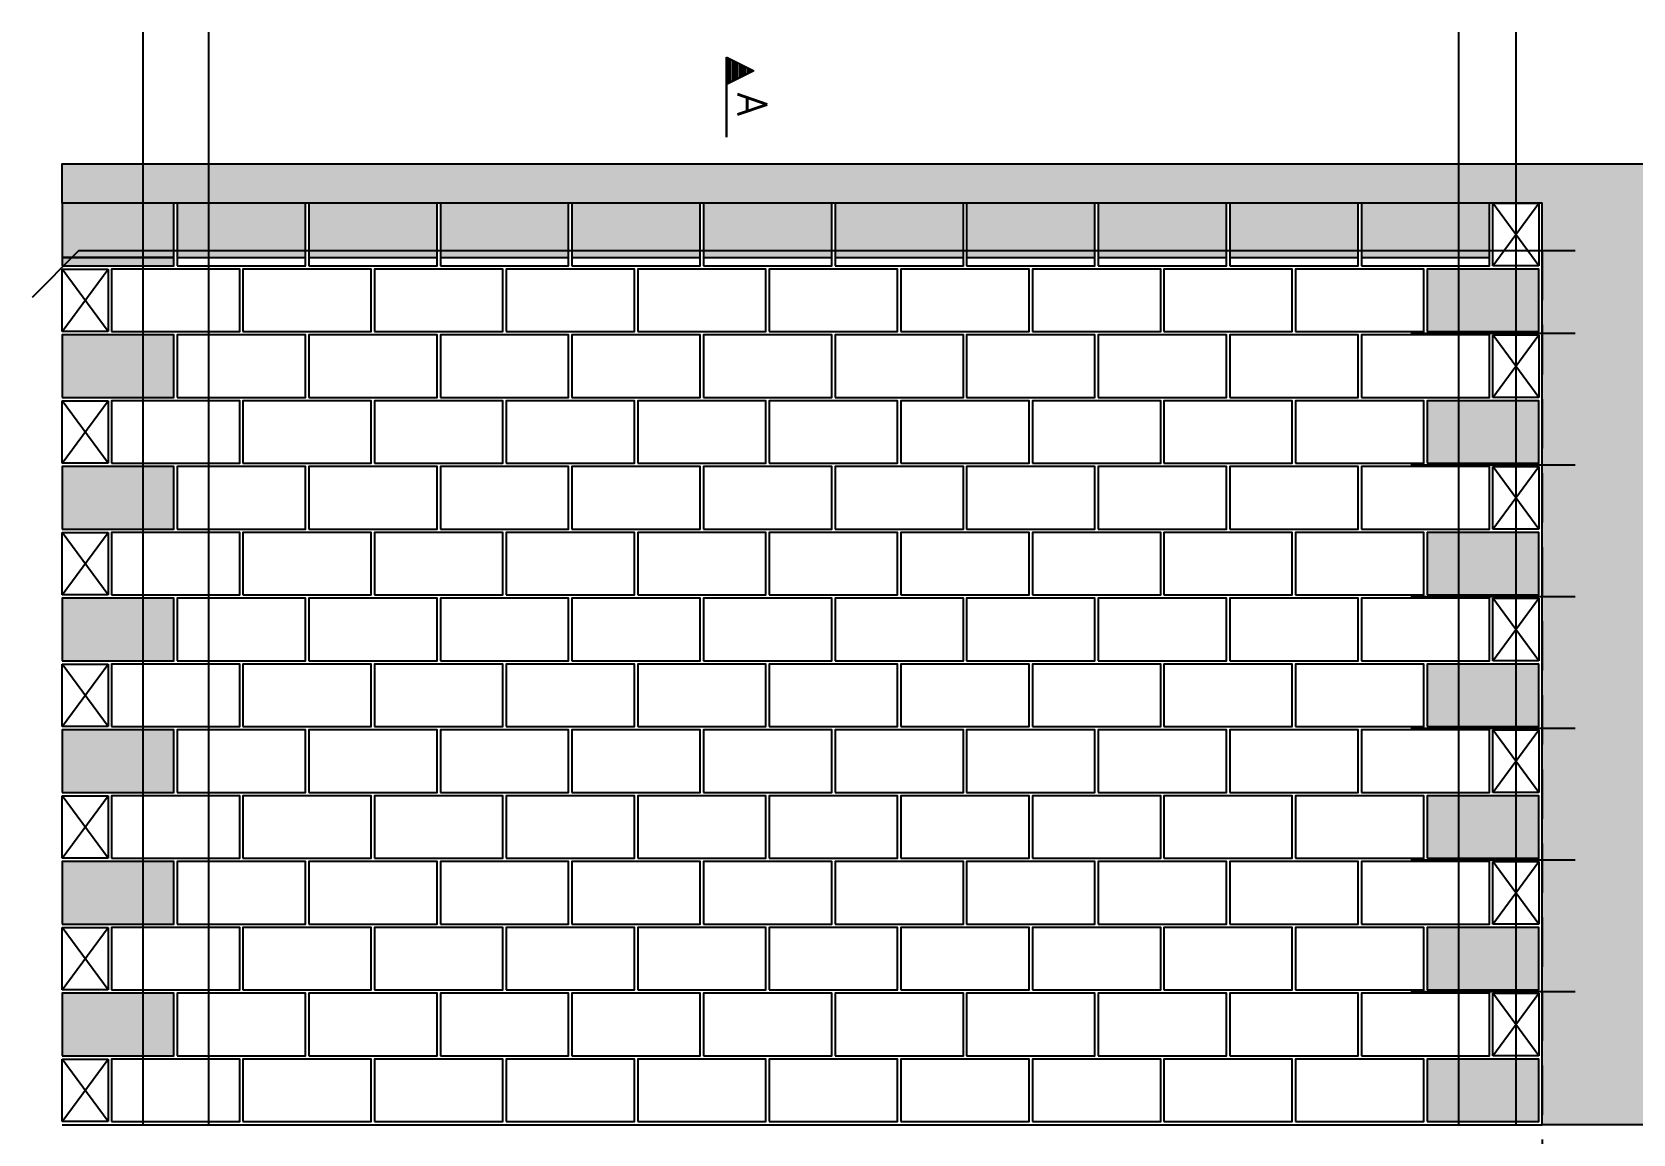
# Model space of a CAD drawing. Extents: x -1.9 to 86, y -1.6 to 60.9.
# Drawn here: x 7.12 to 16.85, y 48.57 to 55.26 of the extents above; entities that cross this region are included whole.
import ezdxf

# ---------------------------------------------------------------- set-up
doc = ezdxf.new("R2010")
doc.units = 0
doc.header["$MEASUREMENT"] = 0
doc.linetypes.add('ESTILO_TQS_0001', pattern=[0.45, 0.3, -0.15])
for name, color, linetype in [('PENA_01', 1, 'CONTINUOUS'), ('PENA_02', 2, 'CONTINUOUS'), ('PENA_03', 3, 'CONTINUOUS'), ('PENA_05', 5, 'CONTINUOUS'), ('PENA_09', 254, 'CONTINUOUS'), ('PENA_11', 252, 'CONTINUOUS'), ('PENA_21', 100, 'CONTINUOUS')]:
    doc.layers.add(name, color=color, linetype=linetype)
doc.styles.get("Standard").update_dxf_attribs({"font": 'ROMANS.SHX'})

msp = doc.modelspace()

# ---------------------------------------------------------------- linework, layer by layer
at = {"layer": 'PENA_01', "linetype": 'ESTILO_TQS_0001'}
msp.add_line((16.301119, 53.931519), (16.301119, 46.192746), dxfattribs=at)
at = {"layer": 'PENA_01', "linetype": 'Continuous'}
for p, q in [((7.301119, 53.891519), (7.981119, 53.891519)), ((8.001119, 53.891519), (8.781119, 53.891519)), ((8.801119, 53.891519), (9.581119, 53.891519)), ((9.601119, 53.891519), (10.381119, 53.891519)), ((10.401119, 53.891519), (11.181119, 53.891519)), ((11.201119, 53.891519), (11.981119, 53.891519)), ((12.001119, 53.891519), (12.781119, 53.891519)), ((12.801119, 53.891519), (13.581119, 53.891519)), ((13.601119, 53.891519), (14.381119, 53.891519)), ((14.401119, 53.891519), (15.181119, 53.891519)), ((15.201119, 53.891519), (15.981119, 53.891519))]:
    msp.add_line(p, q, dxfattribs=at)
at = {"layer": 'PENA_02', "linetype": 'Continuous'}
for p, q in [((16.001119, 53.841519), (16.001119, 54.221519)), ((16.001119, 54.221519), (16.281119, 54.221519)), ((16.281119, 54.221519), (16.281119, 53.841519)), ((16.281119, 53.841519), (16.001119, 53.841519)), ((7.301119, 53.441519), (7.301119, 53.821519)), ((7.301119, 53.821519), (7.581119, 53.821519)), ((7.581119, 53.821519), (7.581119, 53.441519)), ((7.581119, 53.441519), (7.301119, 53.441519)), ((16.001119, 53.041519), (16.001119, 53.421519)), ((16.001119, 53.421519), (16.281119, 53.421519)), ((16.281119, 53.421519), (16.281119, 53.041519)), ((7.301119, 52.641519), (7.301119, 53.021519)), ((7.301119, 53.021519), (7.581119, 53.021519)), ((7.581119, 53.021519), (7.581119, 52.641519)), ((16.281119, 53.041519), (16.001119, 53.041519)), ((7.581119, 52.641519), (7.301119, 52.641519)), ((16.001119, 52.241519), (16.001119, 52.621519)), ((16.001119, 52.621519), (16.281119, 52.621519)), ((16.281119, 52.621519), (16.281119, 52.241519)), ((7.301119, 51.841519), (7.301119, 52.221519)), ((7.301119, 52.221519), (7.581119, 52.221519)), ((7.581119, 52.221519), (7.581119, 51.841519)), ((16.281119, 52.241519), (16.001119, 52.241519)), ((7.581119, 51.841519), (7.301119, 51.841519)), ((16.001119, 51.441519), (16.001119, 51.821519)), ((16.001119, 51.821519), (16.281119, 51.821519)), ((16.281119, 51.821519), (16.281119, 51.441519)), ((7.301119, 51.041519), (7.301119, 51.421519)), ((7.301119, 51.421519), (7.581119, 51.421519)), ((7.581119, 51.421519), (7.581119, 51.041519)), ((16.281119, 51.441519), (16.001119, 51.441519)), ((7.581119, 51.041519), (7.301119, 51.041519)), ((16.001119, 50.641519), (16.001119, 51.021519)), ((16.001119, 51.021519), (16.281119, 51.021519)), ((16.281119, 51.021519), (16.281119, 50.641519)), ((7.301119, 50.241519), (7.301119, 50.621519)), ((7.301119, 50.621519), (7.581119, 50.621519)), ((7.581119, 50.621519), (7.581119, 50.241519)), ((16.281119, 50.641519), (16.001119, 50.641519)), ((7.581119, 50.241519), (7.301119, 50.241519)), ((16.001119, 49.841519), (16.001119, 50.221519)), ((16.001119, 50.221519), (16.281119, 50.221519)), ((16.281119, 50.221519), (16.281119, 49.841519)), ((16.281119, 49.841519), (16.001119, 49.841519)), ((7.301119, 49.441519), (7.301119, 49.821519)), ((7.301119, 49.821519), (7.581119, 49.821519)), ((7.581119, 49.821519), (7.581119, 49.441519)), ((7.581119, 49.441519), (7.301119, 49.441519)), ((16.001119, 49.041519), (16.001119, 49.421519)), ((16.001119, 49.421519), (16.281119, 49.421519)), ((16.281119, 49.421519), (16.281119, 49.041519)), ((7.301119, 48.641519), (7.301119, 49.021519)), ((7.301119, 49.021519), (7.581119, 49.021519)), ((7.581119, 49.021519), (7.581119, 48.641519)), ((16.281119, 49.041519), (16.001119, 49.041519)), ((7.581119, 48.641519), (7.301119, 48.641519)), ((7.301119, 48.621519), (16.301119, 48.621519))]:
    msp.add_line(p, q, dxfattribs=at)
for points in [[(7.301119, 54.221519), (7.301119, 54.461519), (17.281119, 54.461519), (17.281119, 48.621519), (16.301119, 48.621519), (16.301119, 54.221519), (7.301119, 54.221519)], [(7.301119, 53.841519), (7.981119, 53.841519), (7.981119, 54.221519), (7.301119, 54.221519), (7.301119, 53.841519)], [(8.001119, 53.841519), (8.781119, 53.841519), (8.781119, 54.221519), (8.001119, 54.221519), (8.001119, 53.841519)], [(8.801119, 53.841519), (9.581119, 53.841519), (9.581119, 54.221519), (8.801119, 54.221519), (8.801119, 53.841519)], [(9.601119, 53.841519), (10.381119, 53.841519), (10.381119, 54.221519), (9.601119, 54.221519), (9.601119, 53.841519)], [(10.401119, 53.841519), (11.181119, 53.841519), (11.181119, 54.221519), (10.401119, 54.221519), (10.401119, 53.841519)], [(11.201119, 53.841519), (11.981119, 53.841519), (11.981119, 54.221519), (11.201119, 54.221519), (11.201119, 53.841519)], [(12.001119, 53.841519), (12.781119, 53.841519), (12.781119, 54.221519), (12.001119, 54.221519), (12.001119, 53.841519)], [(12.801119, 53.841519), (13.581119, 53.841519), (13.581119, 54.221519), (12.801119, 54.221519), (12.801119, 53.841519)], [(13.601119, 53.841519), (14.381119, 53.841519), (14.381119, 54.221519), (13.601119, 54.221519), (13.601119, 53.841519)], [(14.401119, 53.841519), (15.181119, 53.841519), (15.181119, 54.221519), (14.401119, 54.221519), (14.401119, 53.841519)], [(15.201119, 53.841519), (15.981119, 53.841519), (15.981119, 54.221519), (15.201119, 54.221519), (15.201119, 53.841519)], [(7.601119, 53.441519), (8.381119, 53.441519), (8.381119, 53.821519), (7.601119, 53.821519), (7.601119, 53.441519)], [(8.401119, 53.441519), (9.181119, 53.441519), (9.181119, 53.821519), (8.401119, 53.821519), (8.401119, 53.441519)], [(9.201119, 53.441519), (9.981119, 53.441519), (9.981119, 53.821519), (9.201119, 53.821519), (9.201119, 53.441519)], [(10.001119, 53.441519), (10.781119, 53.441519), (10.781119, 53.821519), (10.001119, 53.821519), (10.001119, 53.441519)], [(10.801119, 53.441519), (11.581119, 53.441519), (11.581119, 53.821519), (10.801119, 53.821519), (10.801119, 53.441519)], [(11.601119, 53.441519), (12.381119, 53.441519), (12.381119, 53.821519), (11.601119, 53.821519), (11.601119, 53.441519)], [(12.401119, 53.441519), (13.181119, 53.441519), (13.181119, 53.821519), (12.401119, 53.821519), (12.401119, 53.441519)], [(13.201119, 53.441519), (13.981119, 53.441519), (13.981119, 53.821519), (13.201119, 53.821519), (13.201119, 53.441519)], [(14.001119, 53.441519), (14.781119, 53.441519), (14.781119, 53.821519), (14.001119, 53.821519), (14.001119, 53.441519)], [(14.801119, 53.441519), (15.581119, 53.441519), (15.581119, 53.821519), (14.801119, 53.821519), (14.801119, 53.441519)], [(15.601119, 53.441519), (16.281119, 53.441519), (16.281119, 53.821519), (15.601119, 53.821519), (15.601119, 53.441519)], [(7.301119, 53.041519), (7.981119, 53.041519), (7.981119, 53.421519), (7.301119, 53.421519), (7.301119, 53.041519)], [(8.001119, 53.041519), (8.781119, 53.041519), (8.781119, 53.421519), (8.001119, 53.421519), (8.001119, 53.041519)], [(8.801119, 53.041519), (9.581119, 53.041519), (9.581119, 53.421519), (8.801119, 53.421519), (8.801119, 53.041519)], [(9.601119, 53.041519), (10.381119, 53.041519), (10.381119, 53.421519), (9.601119, 53.421519), (9.601119, 53.041519)], [(10.401119, 53.041519), (11.181119, 53.041519), (11.181119, 53.421519), (10.401119, 53.421519), (10.401119, 53.041519)], [(11.201119, 53.041519), (11.981119, 53.041519), (11.981119, 53.421519), (11.201119, 53.421519), (11.201119, 53.041519)], [(12.001119, 53.041519), (12.781119, 53.041519), (12.781119, 53.421519), (12.001119, 53.421519), (12.001119, 53.041519)], [(12.801119, 53.041519), (13.581119, 53.041519), (13.581119, 53.421519), (12.801119, 53.421519), (12.801119, 53.041519)], [(13.601119, 53.041519), (14.381119, 53.041519), (14.381119, 53.421519), (13.601119, 53.421519), (13.601119, 53.041519)], [(14.401119, 53.041519), (15.181119, 53.041519), (15.181119, 53.421519), (14.401119, 53.421519), (14.401119, 53.041519)], [(15.201119, 53.041519), (15.981119, 53.041519), (15.981119, 53.421519), (15.201119, 53.421519), (15.201119, 53.041519)], [(7.601119, 52.641519), (8.381119, 52.641519), (8.381119, 53.021519), (7.601119, 53.021519), (7.601119, 52.641519)], [(8.401119, 52.641519), (9.181119, 52.641519), (9.181119, 53.021519), (8.401119, 53.021519), (8.401119, 52.641519)], [(9.201119, 52.641519), (9.981119, 52.641519), (9.981119, 53.021519), (9.201119, 53.021519), (9.201119, 52.641519)], [(10.001119, 52.641519), (10.781119, 52.641519), (10.781119, 53.021519), (10.001119, 53.021519), (10.001119, 52.641519)], [(10.801119, 52.641519), (11.581119, 52.641519), (11.581119, 53.021519), (10.801119, 53.021519), (10.801119, 52.641519)], [(11.601119, 52.641519), (12.381119, 52.641519), (12.381119, 53.021519), (11.601119, 53.021519), (11.601119, 52.641519)], [(12.401119, 52.641519), (13.181119, 52.641519), (13.181119, 53.021519), (12.401119, 53.021519), (12.401119, 52.641519)], [(13.201119, 52.641519), (13.981119, 52.641519), (13.981119, 53.021519), (13.201119, 53.021519), (13.201119, 52.641519)], [(14.001119, 52.641519), (14.781119, 52.641519), (14.781119, 53.021519), (14.001119, 53.021519), (14.001119, 52.641519)], [(14.801119, 52.641519), (15.581119, 52.641519), (15.581119, 53.021519), (14.801119, 53.021519), (14.801119, 52.641519)], [(15.601119, 52.641519), (16.281119, 52.641519), (16.281119, 53.021519), (15.601119, 53.021519), (15.601119, 52.641519)], [(7.301119, 52.241519), (7.981119, 52.241519), (7.981119, 52.621519), (7.301119, 52.621519), (7.301119, 52.241519)], [(8.001119, 52.241519), (8.781119, 52.241519), (8.781119, 52.621519), (8.001119, 52.621519), (8.001119, 52.241519)], [(8.801119, 52.241519), (9.581119, 52.241519), (9.581119, 52.621519), (8.801119, 52.621519), (8.801119, 52.241519)], [(9.601119, 52.241519), (10.381119, 52.241519), (10.381119, 52.621519), (9.601119, 52.621519), (9.601119, 52.241519)], [(10.401119, 52.241519), (11.181119, 52.241519), (11.181119, 52.621519), (10.401119, 52.621519), (10.401119, 52.241519)], [(11.201119, 52.241519), (11.981119, 52.241519), (11.981119, 52.621519), (11.201119, 52.621519), (11.201119, 52.241519)], [(12.001119, 52.241519), (12.781119, 52.241519), (12.781119, 52.621519), (12.001119, 52.621519), (12.001119, 52.241519)], [(12.801119, 52.241519), (13.581119, 52.241519), (13.581119, 52.621519), (12.801119, 52.621519), (12.801119, 52.241519)], [(13.601119, 52.241519), (14.381119, 52.241519), (14.381119, 52.621519), (13.601119, 52.621519), (13.601119, 52.241519)], [(14.401119, 52.241519), (15.181119, 52.241519), (15.181119, 52.621519), (14.401119, 52.621519), (14.401119, 52.241519)], [(15.201119, 52.241519), (15.981119, 52.241519), (15.981119, 52.621519), (15.201119, 52.621519), (15.201119, 52.241519)], [(7.601119, 51.841519), (8.381119, 51.841519), (8.381119, 52.221519), (7.601119, 52.221519), (7.601119, 51.841519)], [(8.401119, 51.841519), (9.181119, 51.841519), (9.181119, 52.221519), (8.401119, 52.221519), (8.401119, 51.841519)], [(9.201119, 51.841519), (9.981119, 51.841519), (9.981119, 52.221519), (9.201119, 52.221519), (9.201119, 51.841519)], [(10.001119, 51.841519), (10.781119, 51.841519), (10.781119, 52.221519), (10.001119, 52.221519), (10.001119, 51.841519)], [(10.801119, 51.841519), (11.581119, 51.841519), (11.581119, 52.221519), (10.801119, 52.221519), (10.801119, 51.841519)], [(11.601119, 51.841519), (12.381119, 51.841519), (12.381119, 52.221519), (11.601119, 52.221519), (11.601119, 51.841519)], [(12.401119, 51.841519), (13.181119, 51.841519), (13.181119, 52.221519), (12.401119, 52.221519), (12.401119, 51.841519)], [(13.201119, 51.841519), (13.981119, 51.841519), (13.981119, 52.221519), (13.201119, 52.221519), (13.201119, 51.841519)], [(14.001119, 51.841519), (14.781119, 51.841519), (14.781119, 52.221519), (14.001119, 52.221519), (14.001119, 51.841519)], [(14.801119, 51.841519), (15.581119, 51.841519), (15.581119, 52.221519), (14.801119, 52.221519), (14.801119, 51.841519)], [(15.601119, 51.841519), (16.281119, 51.841519), (16.281119, 52.221519), (15.601119, 52.221519), (15.601119, 51.841519)], [(7.301119, 51.441519), (7.981119, 51.441519), (7.981119, 51.821519), (7.301119, 51.821519), (7.301119, 51.441519)], [(8.001119, 51.441519), (8.781119, 51.441519), (8.781119, 51.821519), (8.001119, 51.821519), (8.001119, 51.441519)], [(8.801119, 51.441519), (9.581119, 51.441519), (9.581119, 51.821519), (8.801119, 51.821519), (8.801119, 51.441519)], [(9.601119, 51.441519), (10.381119, 51.441519), (10.381119, 51.821519), (9.601119, 51.821519), (9.601119, 51.441519)], [(10.401119, 51.441519), (11.181119, 51.441519), (11.181119, 51.821519), (10.401119, 51.821519), (10.401119, 51.441519)], [(11.201119, 51.441519), (11.981119, 51.441519), (11.981119, 51.821519), (11.201119, 51.821519), (11.201119, 51.441519)], [(12.001119, 51.441519), (12.781119, 51.441519), (12.781119, 51.821519), (12.001119, 51.821519), (12.001119, 51.441519)], [(12.801119, 51.441519), (13.581119, 51.441519), (13.581119, 51.821519), (12.801119, 51.821519), (12.801119, 51.441519)], [(13.601119, 51.441519), (14.381119, 51.441519), (14.381119, 51.821519), (13.601119, 51.821519), (13.601119, 51.441519)], [(14.401119, 51.441519), (15.181119, 51.441519), (15.181119, 51.821519), (14.401119, 51.821519), (14.401119, 51.441519)], [(15.201119, 51.441519), (15.981119, 51.441519), (15.981119, 51.821519), (15.201119, 51.821519), (15.201119, 51.441519)], [(7.601119, 51.041519), (8.381119, 51.041519), (8.381119, 51.421519), (7.601119, 51.421519), (7.601119, 51.041519)], [(8.401119, 51.041519), (9.181119, 51.041519), (9.181119, 51.421519), (8.401119, 51.421519), (8.401119, 51.041519)], [(9.201119, 51.041519), (9.981119, 51.041519), (9.981119, 51.421519), (9.201119, 51.421519), (9.201119, 51.041519)], [(10.001119, 51.041519), (10.781119, 51.041519), (10.781119, 51.421519), (10.001119, 51.421519), (10.001119, 51.041519)], [(10.801119, 51.041519), (11.581119, 51.041519), (11.581119, 51.421519), (10.801119, 51.421519), (10.801119, 51.041519)], [(11.601119, 51.041519), (12.381119, 51.041519), (12.381119, 51.421519), (11.601119, 51.421519), (11.601119, 51.041519)], [(12.401119, 51.041519), (13.181119, 51.041519), (13.181119, 51.421519), (12.401119, 51.421519), (12.401119, 51.041519)], [(13.201119, 51.041519), (13.981119, 51.041519), (13.981119, 51.421519), (13.201119, 51.421519), (13.201119, 51.041519)], [(14.001119, 51.041519), (14.781119, 51.041519), (14.781119, 51.421519), (14.001119, 51.421519), (14.001119, 51.041519)], [(14.801119, 51.041519), (15.581119, 51.041519), (15.581119, 51.421519), (14.801119, 51.421519), (14.801119, 51.041519)], [(15.601119, 51.041519), (16.281119, 51.041519), (16.281119, 51.421519), (15.601119, 51.421519), (15.601119, 51.041519)], [(7.301119, 50.641519), (7.981119, 50.641519), (7.981119, 51.021519), (7.301119, 51.021519), (7.301119, 50.641519)], [(8.001119, 50.641519), (8.781119, 50.641519), (8.781119, 51.021519), (8.001119, 51.021519), (8.001119, 50.641519)], [(8.801119, 50.641519), (9.581119, 50.641519), (9.581119, 51.021519), (8.801119, 51.021519), (8.801119, 50.641519)], [(9.601119, 50.641519), (10.381119, 50.641519), (10.381119, 51.021519), (9.601119, 51.021519), (9.601119, 50.641519)], [(10.401119, 50.641519), (11.181119, 50.641519), (11.181119, 51.021519), (10.401119, 51.021519), (10.401119, 50.641519)], [(11.201119, 50.641519), (11.981119, 50.641519), (11.981119, 51.021519), (11.201119, 51.021519), (11.201119, 50.641519)], [(12.001119, 50.641519), (12.781119, 50.641519), (12.781119, 51.021519), (12.001119, 51.021519), (12.001119, 50.641519)], [(12.801119, 50.641519), (13.581119, 50.641519), (13.581119, 51.021519), (12.801119, 51.021519), (12.801119, 50.641519)], [(13.601119, 50.641519), (14.381119, 50.641519), (14.381119, 51.021519), (13.601119, 51.021519), (13.601119, 50.641519)], [(14.401119, 50.641519), (15.181119, 50.641519), (15.181119, 51.021519), (14.401119, 51.021519), (14.401119, 50.641519)], [(15.201119, 50.641519), (15.981119, 50.641519), (15.981119, 51.021519), (15.201119, 51.021519), (15.201119, 50.641519)], [(7.601119, 50.241519), (8.381119, 50.241519), (8.381119, 50.621519), (7.601119, 50.621519), (7.601119, 50.241519)], [(8.401119, 50.241519), (9.181119, 50.241519), (9.181119, 50.621519), (8.401119, 50.621519), (8.401119, 50.241519)], [(9.201119, 50.241519), (9.981119, 50.241519), (9.981119, 50.621519), (9.201119, 50.621519), (9.201119, 50.241519)], [(10.001119, 50.241519), (10.781119, 50.241519), (10.781119, 50.621519), (10.001119, 50.621519), (10.001119, 50.241519)], [(10.801119, 50.241519), (11.581119, 50.241519), (11.581119, 50.621519), (10.801119, 50.621519), (10.801119, 50.241519)], [(11.601119, 50.241519), (12.381119, 50.241519), (12.381119, 50.621519), (11.601119, 50.621519), (11.601119, 50.241519)], [(12.401119, 50.241519), (13.181119, 50.241519), (13.181119, 50.621519), (12.401119, 50.621519), (12.401119, 50.241519)], [(13.201119, 50.241519), (13.981119, 50.241519), (13.981119, 50.621519), (13.201119, 50.621519), (13.201119, 50.241519)], [(14.001119, 50.241519), (14.781119, 50.241519), (14.781119, 50.621519), (14.001119, 50.621519), (14.001119, 50.241519)], [(14.801119, 50.241519), (15.581119, 50.241519), (15.581119, 50.621519), (14.801119, 50.621519), (14.801119, 50.241519)], [(15.601119, 50.241519), (16.281119, 50.241519), (16.281119, 50.621519), (15.601119, 50.621519), (15.601119, 50.241519)], [(7.301119, 49.841519), (7.981119, 49.841519), (7.981119, 50.221519), (7.301119, 50.221519), (7.301119, 49.841519)], [(8.001119, 49.841519), (8.781119, 49.841519), (8.781119, 50.221519), (8.001119, 50.221519), (8.001119, 49.841519)], [(8.801119, 49.841519), (9.581119, 49.841519), (9.581119, 50.221519), (8.801119, 50.221519), (8.801119, 49.841519)], [(9.601119, 49.841519), (10.381119, 49.841519), (10.381119, 50.221519), (9.601119, 50.221519), (9.601119, 49.841519)], [(10.401119, 49.841519), (11.181119, 49.841519), (11.181119, 50.221519), (10.401119, 50.221519), (10.401119, 49.841519)], [(11.201119, 49.841519), (11.981119, 49.841519), (11.981119, 50.221519), (11.201119, 50.221519), (11.201119, 49.841519)], [(12.001119, 49.841519), (12.781119, 49.841519), (12.781119, 50.221519), (12.001119, 50.221519), (12.001119, 49.841519)], [(12.801119, 49.841519), (13.581119, 49.841519), (13.581119, 50.221519), (12.801119, 50.221519), (12.801119, 49.841519)], [(13.601119, 49.841519), (14.381119, 49.841519), (14.381119, 50.221519), (13.601119, 50.221519), (13.601119, 49.841519)], [(14.401119, 49.841519), (15.181119, 49.841519), (15.181119, 50.221519), (14.401119, 50.221519), (14.401119, 49.841519)], [(15.201119, 49.841519), (15.981119, 49.841519), (15.981119, 50.221519), (15.201119, 50.221519), (15.201119, 49.841519)], [(7.601119, 49.441519), (8.381119, 49.441519), (8.381119, 49.821519), (7.601119, 49.821519), (7.601119, 49.441519)], [(8.401119, 49.441519), (9.181119, 49.441519), (9.181119, 49.821519), (8.401119, 49.821519), (8.401119, 49.441519)], [(9.201119, 49.441519), (9.981119, 49.441519), (9.981119, 49.821519), (9.201119, 49.821519), (9.201119, 49.441519)], [(10.001119, 49.441519), (10.781119, 49.441519), (10.781119, 49.821519), (10.001119, 49.821519), (10.001119, 49.441519)], [(10.801119, 49.441519), (11.581119, 49.441519), (11.581119, 49.821519), (10.801119, 49.821519), (10.801119, 49.441519)], [(11.601119, 49.441519), (12.381119, 49.441519), (12.381119, 49.821519), (11.601119, 49.821519), (11.601119, 49.441519)], [(12.401119, 49.441519), (13.181119, 49.441519), (13.181119, 49.821519), (12.401119, 49.821519), (12.401119, 49.441519)], [(13.201119, 49.441519), (13.981119, 49.441519), (13.981119, 49.821519), (13.201119, 49.821519), (13.201119, 49.441519)], [(14.001119, 49.441519), (14.781119, 49.441519), (14.781119, 49.821519), (14.001119, 49.821519), (14.001119, 49.441519)], [(14.801119, 49.441519), (15.581119, 49.441519), (15.581119, 49.821519), (14.801119, 49.821519), (14.801119, 49.441519)], [(15.601119, 49.441519), (16.281119, 49.441519), (16.281119, 49.821519), (15.601119, 49.821519), (15.601119, 49.441519)], [(7.301119, 49.041519), (7.981119, 49.041519), (7.981119, 49.421519), (7.301119, 49.421519), (7.301119, 49.041519)], [(8.001119, 49.041519), (8.781119, 49.041519), (8.781119, 49.421519), (8.001119, 49.421519), (8.001119, 49.041519)], [(8.801119, 49.041519), (9.581119, 49.041519), (9.581119, 49.421519), (8.801119, 49.421519), (8.801119, 49.041519)], [(9.601119, 49.041519), (10.381119, 49.041519), (10.381119, 49.421519), (9.601119, 49.421519), (9.601119, 49.041519)], [(10.401119, 49.041519), (11.181119, 49.041519), (11.181119, 49.421519), (10.401119, 49.421519), (10.401119, 49.041519)], [(11.201119, 49.041519), (11.981119, 49.041519), (11.981119, 49.421519), (11.201119, 49.421519), (11.201119, 49.041519)], [(12.001119, 49.041519), (12.781119, 49.041519), (12.781119, 49.421519), (12.001119, 49.421519), (12.001119, 49.041519)], [(12.801119, 49.041519), (13.581119, 49.041519), (13.581119, 49.421519), (12.801119, 49.421519), (12.801119, 49.041519)], [(13.601119, 49.041519), (14.381119, 49.041519), (14.381119, 49.421519), (13.601119, 49.421519), (13.601119, 49.041519)], [(14.401119, 49.041519), (15.181119, 49.041519), (15.181119, 49.421519), (14.401119, 49.421519), (14.401119, 49.041519)], [(15.201119, 49.041519), (15.981119, 49.041519), (15.981119, 49.421519), (15.201119, 49.421519), (15.201119, 49.041519)], [(7.601119, 48.641519), (8.381119, 48.641519), (8.381119, 49.021519), (7.601119, 49.021519), (7.601119, 48.641519)], [(8.401119, 48.641519), (9.181119, 48.641519), (9.181119, 49.021519), (8.401119, 49.021519), (8.401119, 48.641519)], [(9.201119, 48.641519), (9.981119, 48.641519), (9.981119, 49.021519), (9.201119, 49.021519), (9.201119, 48.641519)], [(10.001119, 48.641519), (10.781119, 48.641519), (10.781119, 49.021519), (10.001119, 49.021519), (10.001119, 48.641519)], [(10.801119, 48.641519), (11.581119, 48.641519), (11.581119, 49.021519), (10.801119, 49.021519), (10.801119, 48.641519)], [(11.601119, 48.641519), (12.381119, 48.641519), (12.381119, 49.021519), (11.601119, 49.021519), (11.601119, 48.641519)], [(12.401119, 48.641519), (13.181119, 48.641519), (13.181119, 49.021519), (12.401119, 49.021519), (12.401119, 48.641519)], [(13.201119, 48.641519), (13.981119, 48.641519), (13.981119, 49.021519), (13.201119, 49.021519), (13.201119, 48.641519)], [(14.001119, 48.641519), (14.781119, 48.641519), (14.781119, 49.021519), (14.001119, 49.021519), (14.001119, 48.641519)], [(14.801119, 48.641519), (15.581119, 48.641519), (15.581119, 49.021519), (14.801119, 49.021519), (14.801119, 48.641519)], [(15.601119, 48.641519), (16.281119, 48.641519), (16.281119, 49.021519), (15.601119, 49.021519), (15.601119, 48.641519)]]:
    msp.add_lwpolyline(points, dxfattribs=at)
at = {"layer": 'PENA_03', "linetype": 'Continuous'}
for p, q in [((11.340478, 54.622834), (11.340478, 55.109216)), ((11.340478, 55.109216), (11.506411, 55.02625)), ((11.341173, 55.108088), (11.50485, 55.02625)), ((11.341174, 55.108088), (11.341174, 54.944411)), ((11.353242, 55.102834), (11.353242, 54.949665)), ((11.506411, 55.02625), (11.341173, 54.943631)), ((11.50485, 55.02625), (11.341174, 54.944411)), ((11.366006, 55.096452), (11.366006, 54.956047)), ((11.37877, 55.09007), (11.37877, 54.962429)), ((11.391534, 55.083688), (11.391534, 54.968811)), ((11.404298, 55.077306), (11.404298, 54.975193)), ((11.417062, 55.070924), (11.417062, 54.981575)), ((11.429826, 55.064542), (11.429826, 54.987957)), ((11.44259, 55.05816), (11.44259, 54.994339)), ((11.455354, 55.051778), (11.455354, 55.000721)), ((11.468118, 55.045396), (11.468118, 55.007103)), ((11.480883, 55.039014), (11.480883, 55.013485)), ((11.493647, 55.032632), (11.493647, 55.019868)), ((11.341174, 54.943631), (11.341174, 54.622834)), ((16.281119, 53.841519), (16.001119, 54.221519)), ((16.001119, 53.841519), (16.281119, 54.221519)), ((7.581119, 53.441519), (7.301119, 53.821519)), ((7.301119, 53.441519), (7.581119, 53.821519)), ((16.281119, 53.041519), (16.001119, 53.421519)), ((16.001119, 53.041519), (16.281119, 53.421519)), ((7.581119, 52.641519), (7.301119, 53.021519)), ((7.301119, 52.641519), (7.581119, 53.021519)), ((16.281119, 52.241519), (16.001119, 52.621519)), ((16.001119, 52.241519), (16.281119, 52.621519)), ((7.581119, 51.841519), (7.301119, 52.221519)), ((7.301119, 51.841519), (7.581119, 52.221519)), ((16.281119, 51.441519), (16.001119, 51.821519)), ((16.001119, 51.441519), (16.281119, 51.821519)), ((7.581119, 51.041519), (7.301119, 51.421519)), ((7.301119, 51.041519), (7.581119, 51.421519)), ((16.281119, 50.641519), (16.001119, 51.021519)), ((16.001119, 50.641519), (16.281119, 51.021519)), ((7.581119, 50.241519), (7.301119, 50.621519)), ((7.301119, 50.241519), (7.581119, 50.621519)), ((16.281119, 49.841519), (16.001119, 50.221519)), ((16.001119, 49.841519), (16.281119, 50.221519)), ((7.581119, 49.441519), (7.301119, 49.821519)), ((7.301119, 49.441519), (7.581119, 49.821519)), ((16.281119, 49.041519), (16.001119, 49.421519)), ((16.001119, 49.041519), (16.281119, 49.421519)), ((7.581119, 48.641519), (7.301119, 49.021519)), ((7.301119, 48.641519), (7.581119, 49.021519))]:
    msp.add_line(p, q, dxfattribs=at)
at = {"layer": 'PENA_05', "linetype": 'Continuous'}
for p, q in [((7.401119, 53.931519), (7.118276, 53.648676)), ((16.501119, 53.931519), (7.401119, 53.931519)), ((15.501119, 53.431519), (16.501119, 53.431519)), ((15.501119, 52.631519), (16.501119, 52.631519)), ((15.501119, 51.831519), (16.501119, 51.831519)), ((15.501119, 51.031519), (16.501119, 51.031519)), ((15.501119, 50.231519), (16.501119, 50.231519)), ((15.501119, 49.431519), (16.501119, 49.431519))]:
    msp.add_line(p, q, dxfattribs=at)
for points in [[(7.791119, 55.261519), (7.791119, 48.621519)], [(8.191119, 55.261519), (8.191119, 48.621519)], [(15.791119, 55.261519), (15.791119, 48.621519)], [(16.141119, 55.261519), (16.141119, 48.621519)]]:
    msp.add_lwpolyline(points, dxfattribs=at)
at = {"layer": 'PENA_09', "linetype": 'Continuous'}
for points in [[(7.301119, 53.891519), (7.981119, 53.891519), (7.981119, 54.221519), (7.301119, 54.221519), (7.301119, 53.891519)], [(8.001119, 53.891519), (8.781119, 53.891519), (8.781119, 54.221519), (8.001119, 54.221519), (8.001119, 53.891519)], [(8.801119, 53.891519), (9.581119, 53.891519), (9.581119, 54.221519), (8.801119, 54.221519), (8.801119, 53.891519)], [(9.601119, 53.891519), (10.381119, 53.891519), (10.381119, 54.221519), (9.601119, 54.221519), (9.601119, 53.891519)], [(10.401119, 53.891519), (11.181119, 53.891519), (11.181119, 54.221519), (10.401119, 54.221519), (10.401119, 53.891519)], [(11.201119, 53.891519), (11.981119, 53.891519), (11.981119, 54.221519), (11.201119, 54.221519), (11.201119, 53.891519)], [(12.001119, 53.891519), (12.781119, 53.891519), (12.781119, 54.221519), (12.001119, 54.221519), (12.001119, 53.891519)], [(12.801119, 53.891519), (13.581119, 53.891519), (13.581119, 54.221519), (12.801119, 54.221519), (12.801119, 53.891519)], [(13.601119, 53.891519), (14.381119, 53.891519), (14.381119, 54.221519), (13.601119, 54.221519), (13.601119, 53.891519)], [(14.401119, 53.891519), (15.181119, 53.891519), (15.181119, 54.221519), (14.401119, 54.221519), (14.401119, 53.891519)], [(15.201119, 53.891519), (15.981119, 53.891519), (15.981119, 54.221519), (15.201119, 54.221519), (15.201119, 53.891519)]]:
    msp.add_lwpolyline(points, dxfattribs=at)
for points in [[(7.301119, 53.891519), (7.981119, 53.891519), (7.981119, 54.221519)], [(7.301119, 53.891519), (7.981119, 54.221519), (7.301119, 54.221519)], [(7.301119, 53.891519), (7.301119, 54.221519), (7.301119, 53.891519)], [(8.001119, 53.891519), (8.781119, 53.891519), (8.781119, 54.221519)], [(8.001119, 53.891519), (8.781119, 54.221519), (8.001119, 54.221519)], [(8.001119, 53.891519), (8.001119, 54.221519), (8.001119, 53.891519)], [(8.801119, 53.891519), (9.581119, 53.891519), (9.581119, 54.221519)], [(8.801119, 53.891519), (9.581119, 54.221519), (8.801119, 54.221519)], [(8.801119, 53.891519), (8.801119, 54.221519), (8.801119, 53.891519)], [(9.601119, 53.891519), (10.381119, 53.891519), (10.381119, 54.221519)], [(9.601119, 53.891519), (10.381119, 54.221519), (9.601119, 54.221519)], [(9.601119, 53.891519), (9.601119, 54.221519), (9.601119, 53.891519)], [(10.401119, 53.891519), (11.181119, 53.891519), (11.181119, 54.221519)], [(10.401119, 53.891519), (11.181119, 54.221519), (10.401119, 54.221519)], [(10.401119, 53.891519), (10.401119, 54.221519), (10.401119, 53.891519)], [(11.201119, 53.891519), (11.981119, 53.891519), (11.981119, 54.221519)], [(11.201119, 53.891519), (11.981119, 54.221519), (11.201119, 54.221519)], [(11.201119, 53.891519), (11.201119, 54.221519), (11.201119, 53.891519)], [(12.001119, 53.891519), (12.781119, 53.891519), (12.781119, 54.221519)], [(12.001119, 53.891519), (12.781119, 54.221519), (12.001119, 54.221519)], [(12.001119, 53.891519), (12.001119, 54.221519), (12.001119, 53.891519)], [(12.801119, 53.891519), (13.581119, 53.891519), (13.581119, 54.221519)], [(12.801119, 53.891519), (13.581119, 54.221519), (12.801119, 54.221519)], [(12.801119, 53.891519), (12.801119, 54.221519), (12.801119, 53.891519)], [(13.601119, 53.891519), (14.381119, 53.891519), (14.381119, 54.221519)], [(13.601119, 53.891519), (14.381119, 54.221519), (13.601119, 54.221519)], [(13.601119, 53.891519), (13.601119, 54.221519), (13.601119, 53.891519)], [(14.401119, 53.891519), (15.181119, 53.891519), (15.181119, 54.221519)], [(14.401119, 53.891519), (15.181119, 54.221519), (14.401119, 54.221519)], [(14.401119, 53.891519), (14.401119, 54.221519), (14.401119, 53.891519)], [(15.201119, 53.891519), (15.981119, 53.891519), (15.981119, 54.221519)], [(15.201119, 53.891519), (15.981119, 54.221519), (15.201119, 54.221519)], [(15.201119, 53.891519), (15.201119, 54.221519), (15.201119, 53.891519)]]:
    msp.add_solid(points, dxfattribs=at)
at = {"layer": 'PENA_11', "linetype": 'Continuous'}
for points in [[(17.281119, 54.461519), (16.301119, 54.221519), (7.301119, 54.221519)], [(17.281119, 54.461519), (7.301119, 54.221519), (7.301119, 54.461519)], [(17.281119, 54.461519), (17.281119, 48.621519), (16.301119, 48.621519)], [(17.281119, 54.461519), (16.301119, 48.621519), (16.301119, 54.221519)]]:
    msp.add_solid(points, dxfattribs=at)
at = {"layer": 'PENA_21', "linetype": 'Continuous'}
for points in [[(7.301119, 53.841519), (7.981119, 53.841519), (7.981119, 53.891519), (7.301119, 53.891519), (7.301119, 53.841519)], [(15.601119, 53.441519), (16.281119, 53.441519), (16.281119, 53.821519), (15.601119, 53.821519), (15.601119, 53.441519)], [(7.301119, 53.041519), (7.981119, 53.041519), (7.981119, 53.421519), (7.301119, 53.421519), (7.301119, 53.041519)], [(15.601119, 52.641519), (16.281119, 52.641519), (16.281119, 53.021519), (15.601119, 53.021519), (15.601119, 52.641519)], [(7.301119, 52.241519), (7.981119, 52.241519), (7.981119, 52.621519), (7.301119, 52.621519), (7.301119, 52.241519)], [(15.601119, 51.841519), (16.281119, 51.841519), (16.281119, 52.221519), (15.601119, 52.221519), (15.601119, 51.841519)], [(7.301119, 51.441519), (7.981119, 51.441519), (7.981119, 51.821519), (7.301119, 51.821519), (7.301119, 51.441519)], [(15.601119, 51.041519), (16.281119, 51.041519), (16.281119, 51.421519), (15.601119, 51.421519), (15.601119, 51.041519)], [(7.301119, 50.641519), (7.981119, 50.641519), (7.981119, 51.021519), (7.301119, 51.021519), (7.301119, 50.641519)], [(15.601119, 50.241519), (16.281119, 50.241519), (16.281119, 50.621519), (15.601119, 50.621519), (15.601119, 50.241519)], [(7.301119, 49.841519), (7.981119, 49.841519), (7.981119, 50.221519), (7.301119, 50.221519), (7.301119, 49.841519)], [(15.601119, 49.441519), (16.281119, 49.441519), (16.281119, 49.821519), (15.601119, 49.821519), (15.601119, 49.441519)], [(7.301119, 49.041519), (7.981119, 49.041519), (7.981119, 49.421519), (7.301119, 49.421519), (7.301119, 49.041519)], [(15.601119, 48.641519), (16.281119, 48.641519), (16.281119, 49.021519), (15.601119, 49.021519), (15.601119, 48.641519)]]:
    msp.add_lwpolyline(points, dxfattribs=at)
for points in [[(7.301119, 53.841519), (7.981119, 53.841519), (7.981119, 53.891519)], [(7.301119, 53.841519), (7.981119, 53.891519), (7.301119, 53.891519)], [(7.301119, 53.841519), (7.301119, 53.891519), (7.301119, 53.841519)], [(15.601119, 53.441519), (16.281119, 53.441519), (16.281119, 53.821519)], [(15.601119, 53.441519), (16.281119, 53.821519), (15.601119, 53.821519)], [(15.601119, 53.441519), (15.601119, 53.821519), (15.601119, 53.441519)], [(7.301119, 53.041519), (7.981119, 53.041519), (7.981119, 53.421519)], [(7.301119, 53.041519), (7.981119, 53.421519), (7.301119, 53.421519)], [(7.301119, 53.041519), (7.301119, 53.421519), (7.301119, 53.041519)], [(15.601119, 52.641519), (16.281119, 52.641519), (16.281119, 53.021519)], [(15.601119, 52.641519), (16.281119, 53.021519), (15.601119, 53.021519)], [(15.601119, 52.641519), (15.601119, 53.021519), (15.601119, 52.641519)], [(7.301119, 52.241519), (7.981119, 52.241519), (7.981119, 52.621519)], [(7.301119, 52.241519), (7.981119, 52.621519), (7.301119, 52.621519)], [(7.301119, 52.241519), (7.301119, 52.621519), (7.301119, 52.241519)], [(15.601119, 51.841519), (16.281119, 51.841519), (16.281119, 52.221519)], [(15.601119, 51.841519), (16.281119, 52.221519), (15.601119, 52.221519)], [(15.601119, 51.841519), (15.601119, 52.221519), (15.601119, 51.841519)], [(7.301119, 51.441519), (7.981119, 51.441519), (7.981119, 51.821519)], [(7.301119, 51.441519), (7.981119, 51.821519), (7.301119, 51.821519)], [(7.301119, 51.441519), (7.301119, 51.821519), (7.301119, 51.441519)], [(15.601119, 51.041519), (16.281119, 51.041519), (16.281119, 51.421519)], [(15.601119, 51.041519), (16.281119, 51.421519), (15.601119, 51.421519)], [(15.601119, 51.041519), (15.601119, 51.421519), (15.601119, 51.041519)], [(7.301119, 50.641519), (7.981119, 50.641519), (7.981119, 51.021519)], [(7.301119, 50.641519), (7.981119, 51.021519), (7.301119, 51.021519)], [(7.301119, 50.641519), (7.301119, 51.021519), (7.301119, 50.641519)], [(15.601119, 50.241519), (16.281119, 50.241519), (16.281119, 50.621519)], [(15.601119, 50.241519), (16.281119, 50.621519), (15.601119, 50.621519)], [(15.601119, 50.241519), (15.601119, 50.621519), (15.601119, 50.241519)], [(7.301119, 49.841519), (7.981119, 49.841519), (7.981119, 50.221519)], [(7.301119, 49.841519), (7.981119, 50.221519), (7.301119, 50.221519)], [(7.301119, 49.841519), (7.301119, 50.221519), (7.301119, 49.841519)], [(15.601119, 49.441519), (16.281119, 49.441519), (16.281119, 49.821519)], [(15.601119, 49.441519), (16.281119, 49.821519), (15.601119, 49.821519)], [(15.601119, 49.441519), (15.601119, 49.821519), (15.601119, 49.441519)], [(7.301119, 49.041519), (7.981119, 49.041519), (7.981119, 49.421519)], [(7.301119, 49.041519), (7.981119, 49.421519), (7.301119, 49.421519)], [(7.301119, 49.041519), (7.301119, 49.421519), (7.301119, 49.041519)], [(15.601119, 48.641519), (16.281119, 48.641519), (16.281119, 49.021519)], [(15.601119, 48.641519), (16.281119, 49.021519), (15.601119, 49.021519)], [(15.601119, 48.641519), (15.601119, 49.021519), (15.601119, 48.641519)]]:
    msp.add_solid(points, dxfattribs=at)

# ---------------------------------------------------------------- texts
at = {"layer": 'PENA_03', "linetype": 'Continuous'}
msp.add_text('A', height=0.18, rotation=270, dxfattribs=at).set_placement((11.407507, 54.890817))

doc.saveas('drawing.dxf')
